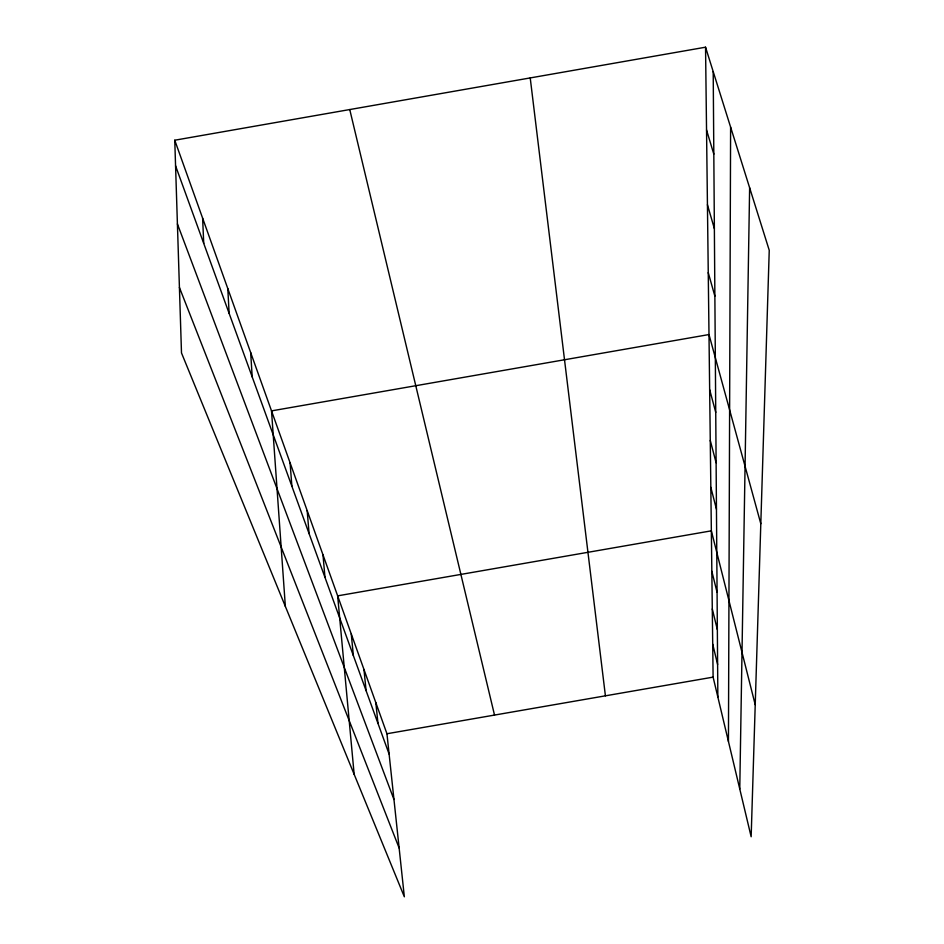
<?xml version="1.0" encoding="UTF-8"?>
<svg xmlns="http://www.w3.org/2000/svg" width="944" height="944" viewBox="0 0 944 944"><rect width="100%" height="100%" fill="white"/><g stroke="black" fill="none" stroke-linecap="round" stroke-linejoin="round"><path stroke-width="1.42" d="M728.449 741.5L730.609 127.121M739.766 788.972L749.63 187.762M174.758 140.219L386.946 733.748L404.339 896.8L181.496 352.95L174.758 140.219L705.546 47.2L769.242 250.29L751.153 836.75L713.109 677.131L705.546 47.2M386.946 733.748L713.109 677.131M179.419 287.46L399.123 847.995M177.413 223.94L393.955 799.497M175.56 165.802L389.105 754.067M706.537 129.965L713.817 154.143M707.434 204.742L714.372 228.613M708.248 272.639L714.879 296.156M760.805 523.731L708.991 334.554L271.518 410.888L285.359 606.437M709.664 389.66L715.741 412.386M710.266 440.423L716.107 462.737M710.832 487.34L716.461 509.253M755.224 704.743L711.351 530.835L337.645 595.853L354.153 774.328M711.835 571.273L717.074 592.36M712.295 608.963L717.346 629.636M712.708 644.162L717.605 664.446M349.752 109.551L494.514 715.068M530.221 77.927L605.411 695.822M375.83 702.666L377.978 723.411M363.971 669.485L366.095 690.654M351.262 633.955L353.351 655.573M322.99 554.86L324.972 577.374M307.178 510.633L309.089 533.62M290.079 462.808L291.885 486.254M250.667 352.549L252.201 376.927M227.799 288.593L229.144 313.408M202.618 218.158L203.727 243.387M713.204 71.626L717.853 697.026"/></g></svg>
